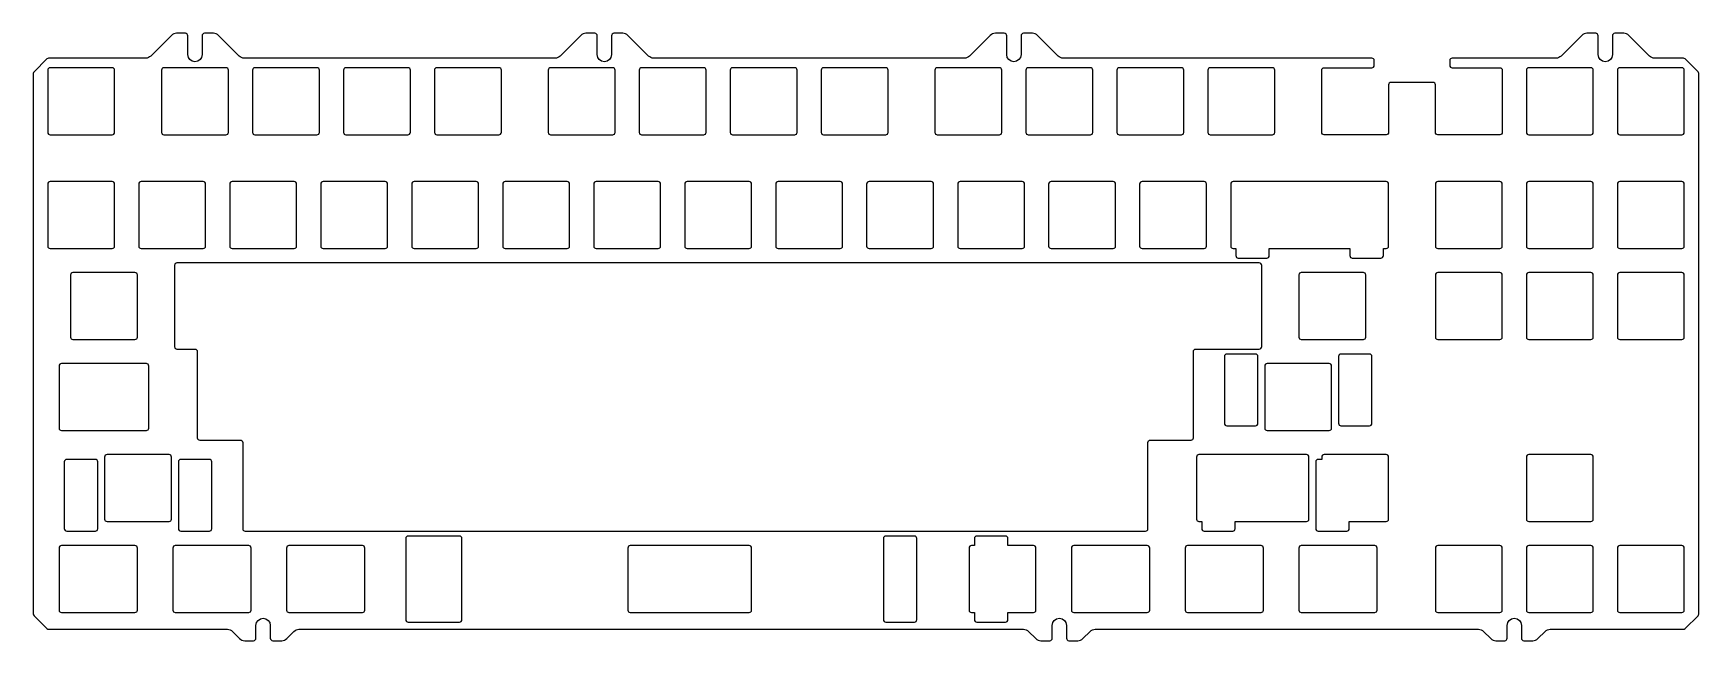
# Model space of a CAD drawing. Header units: millimetres. Extents: x 0 to 348, y -122 to 5.
import ezdxf

# ---------------------------------------------------------------- set-up
doc = ezdxf.new("R2010")
doc.units = ezdxf.units.MM
doc.header["$MEASUREMENT"] = 0
doc.layers.get('0').update_dxf_attribs({"linetype": 'CONTINUOUS'})

msp = doc.modelspace()

# ---------------------------------------------------------------- linework, layer by layer
at = {"linetype": 'Continuous'}
for points in [[(23.02, -0.5), (2.71, -0.5, 0.198912), (2.35, -0.65), (-0.35, -3.35, 0.198912), (-0.5, -3.71), (-0.5, -116.86, 0.198912), (-0.35, -117.21), (2.35, -119.92, 0.198912), (2.71, -120.06), (40.13, -120.06, -0.198912), (41.19, -120.5), (42.69, -122, 0.198912), (43.75, -122.44), (45.62, -122.44, 0.414214), (46.12, -121.94), (46.12, -119.24, -1), (49.12, -119.24), (49.12, -121.94, 0.414214), (49.62, -122.44), (51.5, -122.44, 0.198912), (52.56, -122), (54.06, -120.5, -0.198912), (55.12, -120.06), (206.82, -120.06, -0.198912), (207.88, -120.5), (209.37, -122, 0.198912), (210.43, -122.44), (212.31, -122.44, 0.414214), (212.81, -121.94), (212.81, -119.24, -1), (215.81, -119.24), (215.81, -121.94, 0.414214), (216.31, -122.44), (218.19, -122.44, 0.198912), (219.25, -122), (220.75, -120.5, -0.198912), (221.81, -120.06), (302.07, -120.06, -0.198912), (303.13, -120.5), (304.62, -122, 0.198912), (305.68, -122.44), (307.56, -122.44, 0.414214), (308.06, -121.94), (308.06, -119.24, -1), (311.06, -119.24), (311.06, -121.94, 0.414214), (311.56, -122.44), (313.44, -122.44, 0.198912), (314.5, -122), (316, -120.5, -0.198912), (317.06, -120.06), (344.96, -120.06, 0.198912), (345.31, -119.92), (348.02, -117.21, 0.198912), (348.16, -116.86), (348.16, -3.71, 0.198912), (348.02, -3.35), (345.31, -0.65, 0.198912), (344.96, -0.5), (338.93, -0.5, -0.198912), (337.87, -0.06), (333.55, 4.26, 0.198912), (332.49, 4.7), (330.61, 4.7, 0.414214), (330.11, 4.2), (330.11, 0.25, -1), (327.11, 0.25), (327.11, 4.2, 0.414214), (326.61, 4.7), (324.73, 4.7, 0.198912), (323.67, 4.26), (319.35, -0.06, -0.198912), (318.29, -0.5), (296.54, -0.5, 0.414214), (296.04, -1), (296.04, -2.02, 0.414214), (296.54, -2.52), (306.54, -2.52, -0.414214), (307.04, -3.03), (307.04, -16.03, -0.414214), (306.54, -16.53), (293.54, -16.53, -0.414214), (293.04, -16.03), (293.04, -6.08, 0.414214), (292.54, -5.58), (283.73, -5.58, 0.414214), (283.23, -6.08), (283.23, -16.03, -0.414214), (282.73, -16.53), (269.73, -16.53, -0.414214), (269.23, -16.03), (269.23, -3.03, -0.414214), (269.73, -2.52), (279.73, -2.52, 0.414214), (280.23, -2.02), (280.23, -1, 0.414214), (279.73, -0.5), (215.11, -0.5, -0.198912), (214.05, -0.06), (209.73, 4.26, 0.198912), (208.67, 4.7), (206.79, 4.7, 0.414214), (206.29, 4.2), (206.29, 0.25, -1), (203.29, 0.25), (203.29, 4.2, 0.414214), (202.79, 4.7), (200.91, 4.7, 0.198912), (199.85, 4.26), (195.53, -0.06, -0.198912), (194.47, -0.5), (129.38, -0.5, -0.198912), (128.32, -0.06), (124, 4.26, 0.198912), (122.94, 4.7), (121.06, 4.7, 0.414214), (120.56, 4.2), (120.56, 0.25, -1), (117.56, 0.25), (117.56, 4.2, 0.414214), (117.06, 4.7), (115.18, 4.7, 0.198912), (114.12, 4.26), (109.8, -0.06, -0.198912), (108.74, -0.5), (43.66, -0.5, -0.198912), (42.6, -0.06), (38.28, 4.26, 0.198912), (37.22, 4.7), (35.34, 4.7, 0.414214), (34.84, 4.2), (34.84, 0.25, -1), (31.84, 0.25), (31.84, 4.2, 0.414214), (31.34, 4.7), (29.46, 4.7, 0.198912), (28.4, 4.26), (24.08, -0.06, -0.198912)], [(29.07, -43.86), (29.07, -60.91, 0.414214), (29.57, -61.41), (33.34, -61.41, -0.414214), (33.84, -61.91), (33.84, -79.96, 0.414214), (34.34, -80.46), (42.86, -80.46, -0.414214), (43.36, -80.96), (43.36, -99.01, 0.414214), (43.86, -99.51), (232.36, -99.51, 0.414214), (232.86, -99.01), (232.86, -80.96, -0.414214), (233.36, -80.46), (241.89, -80.46, 0.414214), (242.39, -79.96), (242.39, -61.91, -0.414214), (242.89, -61.41), (256.17, -61.41, 0.414214), (256.67, -60.91), (256.67, -43.86, 0.414214), (256.17, -43.36), (29.57, -43.36, 0.414214)], [(77.47, -118.04, 0.414214), (77.97, -118.54), (88.72, -118.54, 0.414214), (89.22, -118.04), (89.22, -101.04, 0.414214), (88.72, -100.54), (77.97, -100.54, 0.414214), (77.47, -101.04)]]:
    msp.add_lwpolyline(points, format="xyb", close=True, dxfattribs=at)
for points in [[(3.02, -2.52, 0.414214), (2.52, -3.03), (2.52, -16.03, 0.414214), (3.02, -16.53), (16.02, -16.53, 0.414214), (16.52, -16.03), (16.52, -3.03, 0.414214), (16.02, -2.52)], [(26.84, -2.52, 0.414214), (26.34, -3.03), (26.34, -16.03, 0.414214), (26.84, -16.53), (39.84, -16.53, 0.414214), (40.34, -16.03), (40.34, -3.03, 0.414214), (39.84, -2.52)], [(45.89, -2.52, 0.414214), (45.39, -3.03), (45.39, -16.03, 0.414214), (45.89, -16.53), (58.89, -16.53, 0.414214), (59.39, -16.03), (59.39, -3.03, 0.414214), (58.89, -2.52)], [(64.94, -2.52, 0.414214), (64.44, -3.03), (64.44, -16.03, 0.414214), (64.94, -16.53), (77.94, -16.53, 0.414214), (78.44, -16.03), (78.44, -3.03, 0.414214), (77.94, -2.52)], [(83.99, -2.52, 0.414214), (83.49, -3.03), (83.49, -16.03, 0.414214), (83.99, -16.53), (96.99, -16.53, 0.414214), (97.49, -16.03), (97.49, -3.03, 0.414214), (96.99, -2.52)], [(107.8, -2.52, 0.414214), (107.3, -3.03), (107.3, -16.03, 0.414214), (107.8, -16.53), (120.8, -16.53, 0.414214), (121.3, -16.03), (121.3, -3.03, 0.414214), (120.8, -2.52)], [(126.85, -2.52, 0.414214), (126.35, -3.03), (126.35, -16.03, 0.414214), (126.85, -16.53), (139.85, -16.53, 0.414214), (140.35, -16.03), (140.35, -3.03, 0.414214), (139.85, -2.52)], [(145.9, -2.52, 0.414214), (145.4, -3.03), (145.4, -16.03, 0.414214), (145.9, -16.53), (158.9, -16.53, 0.414214), (159.4, -16.03), (159.4, -3.03, 0.414214), (158.9, -2.52)], [(164.95, -2.52, 0.414214), (164.45, -3.03), (164.45, -16.03, 0.414214), (164.95, -16.53), (177.95, -16.53, 0.414214), (178.45, -16.03), (178.45, -3.03, 0.414214), (177.95, -2.52)], [(188.76, -2.52, 0.414214), (188.26, -3.03), (188.26, -16.03, 0.414214), (188.76, -16.53), (201.76, -16.53, 0.414214), (202.26, -16.03), (202.26, -3.03, 0.414214), (201.76, -2.52)], [(207.81, -2.52, 0.414214), (207.31, -3.03), (207.31, -16.03, 0.414214), (207.81, -16.53), (220.81, -16.53, 0.414214), (221.31, -16.03), (221.31, -3.03, 0.414214), (220.81, -2.52)], [(226.86, -2.52, 0.414214), (226.36, -3.03), (226.36, -16.03, 0.414214), (226.86, -16.53), (239.86, -16.53, 0.414214), (240.36, -16.03), (240.36, -3.03, 0.414214), (239.86, -2.52)], [(245.91, -2.52, 0.414214), (245.41, -3.03), (245.41, -16.03, 0.414214), (245.91, -16.53), (258.91, -16.53, 0.414214), (259.41, -16.03), (259.41, -3.03, 0.414214), (258.91, -2.52)], [(312.59, -2.52, 0.414214), (312.09, -3.03), (312.09, -16.03, 0.414214), (312.59, -16.53), (325.59, -16.53, 0.414214), (326.09, -16.03), (326.09, -3.03, 0.414214), (325.59, -2.52)], [(331.64, -2.52, 0.414214), (331.14, -3.03), (331.14, -16.03, 0.414214), (331.64, -16.53), (344.64, -16.53, 0.414214), (345.14, -16.03), (345.14, -3.03, 0.414214), (344.64, -2.52)], [(3.02, -26.34, 0.414214), (2.52, -26.84), (2.52, -39.84, 0.414214), (3.02, -40.34), (16.02, -40.34, 0.414214), (16.52, -39.84), (16.52, -26.84, 0.414214), (16.02, -26.34)], [(22.07, -26.34, 0.414214), (21.57, -26.84), (21.57, -39.84, 0.414214), (22.07, -40.34), (35.08, -40.34, 0.414214), (35.58, -39.84), (35.58, -26.84, 0.414214), (35.08, -26.34)], [(41.12, -26.34, 0.414214), (40.62, -26.84), (40.62, -39.84, 0.414214), (41.12, -40.34), (54.12, -40.34, 0.414214), (54.62, -39.84), (54.62, -26.84, 0.414214), (54.12, -26.34)], [(60.17, -26.34, 0.414214), (59.67, -26.84), (59.67, -39.84, 0.414214), (60.17, -40.34), (73.17, -40.34, 0.414214), (73.67, -39.84), (73.67, -26.84, 0.414214), (73.17, -26.34)], [(79.22, -26.34, 0.414214), (78.72, -26.84), (78.72, -39.84, 0.414214), (79.22, -40.34), (92.22, -40.34, 0.414214), (92.72, -39.84), (92.72, -26.84, 0.414214), (92.22, -26.34)], [(98.28, -26.34, 0.414214), (97.78, -26.84), (97.78, -39.84, 0.414214), (98.28, -40.34), (111.28, -40.34, 0.414214), (111.78, -39.84), (111.78, -26.84, 0.414214), (111.28, -26.34)], [(117.33, -26.34, 0.414214), (116.83, -26.84), (116.83, -39.84, 0.414214), (117.33, -40.34), (130.32, -40.34, 0.414214), (130.82, -39.84), (130.82, -26.84, 0.414214), (130.32, -26.34)], [(136.38, -26.34, 0.414214), (135.88, -26.84), (135.88, -39.84, 0.414214), (136.38, -40.34), (149.38, -40.34, 0.414214), (149.88, -39.84), (149.88, -26.84, 0.414214), (149.38, -26.34)], [(155.43, -26.34, 0.414214), (154.93, -26.84), (154.93, -39.84, 0.414214), (155.43, -40.34), (168.43, -40.34, 0.414214), (168.93, -39.84), (168.93, -26.84, 0.414214), (168.43, -26.34)], [(174.47, -26.34, 0.414214), (173.97, -26.84), (173.97, -39.84, 0.414214), (174.47, -40.34), (187.47, -40.34, 0.414214), (187.97, -39.84), (187.97, -26.84, 0.414214), (187.47, -26.34)], [(193.53, -26.34, 0.414214), (193.03, -26.84), (193.03, -39.84, 0.414214), (193.53, -40.34), (206.53, -40.34, 0.414214), (207.03, -39.84), (207.03, -26.84, 0.414214), (206.53, -26.34)], [(212.57, -26.34, 0.414214), (212.07, -26.84), (212.07, -39.84, 0.414214), (212.57, -40.34), (225.57, -40.34, 0.414214), (226.07, -39.84), (226.07, -26.84, 0.414214), (225.57, -26.34)], [(231.62, -26.34, 0.414214), (231.12, -26.84), (231.12, -39.84, 0.414214), (231.62, -40.34), (244.62, -40.34, 0.414214), (245.12, -39.84), (245.12, -26.84, 0.414214), (244.62, -26.34)], [(282.14, -41.84), (282.14, -40.34), (282.73, -40.34, 0.414214), (283.23, -39.84), (283.23, -26.84, 0.414214), (282.73, -26.34), (250.68, -26.34, 0.414214), (250.18, -26.84), (250.18, -39.84, 0.414214), (250.68, -40.34), (251.26, -40.34), (251.26, -41.84, 0.414214), (251.76, -42.34), (257.76, -42.34, 0.414214), (258.26, -41.84), (258.26, -40.34), (275.14, -40.34), (275.14, -41.84, 0.414214), (275.64, -42.34), (281.64, -42.34, 0.414214)], [(293.54, -26.34, 0.414214), (293.04, -26.84), (293.04, -39.84, 0.414214), (293.54, -40.34), (306.54, -40.34, 0.414214), (307.04, -39.84), (307.04, -26.84, 0.414214), (306.54, -26.34)], [(312.59, -26.34, 0.414214), (312.09, -26.84), (312.09, -39.84, 0.414214), (312.59, -40.34), (325.59, -40.34, 0.414214), (326.09, -39.84), (326.09, -26.84, 0.414214), (325.59, -26.34)], [(331.64, -26.34, 0.414214), (331.14, -26.84), (331.14, -39.84, 0.414214), (331.64, -40.34), (344.64, -40.34, 0.414214), (345.14, -39.84), (345.14, -26.84, 0.414214), (344.64, -26.34)], [(7.79, -45.39, 0.414214), (7.29, -45.89), (7.29, -58.89, 0.414214), (7.79, -59.39), (20.79, -59.39, 0.414214), (21.29, -58.89), (21.29, -45.89, 0.414214), (20.79, -45.39)], [(264.96, -45.39, 0.414214), (264.46, -45.89), (264.46, -58.89, 0.414214), (264.96, -59.39), (277.96, -59.39, 0.414214), (278.46, -58.89), (278.46, -45.89, 0.414214), (277.96, -45.39)], [(293.54, -45.39, 0.414214), (293.04, -45.89), (293.04, -58.89, 0.414214), (293.54, -59.39), (306.54, -59.39, 0.414214), (307.04, -58.89), (307.04, -45.89, 0.414214), (306.54, -45.39)], [(312.59, -45.39, 0.414214), (312.09, -45.89), (312.09, -58.89, 0.414214), (312.59, -59.39), (325.59, -59.39, 0.414214), (326.09, -58.89), (326.09, -45.89, 0.414214), (325.59, -45.39)], [(331.64, -45.39, 0.414214), (331.14, -45.89), (331.14, -58.89, 0.414214), (331.64, -59.39), (344.64, -59.39, 0.414214), (345.14, -58.89), (345.14, -45.89, 0.414214), (344.64, -45.39)], [(255.38, -77.44, 0.414214), (255.88, -76.94), (255.88, -62.94, 0.414214), (255.38, -62.44), (249.38, -62.44, 0.414214), (248.88, -62.94), (248.88, -76.94, 0.414214), (249.38, -77.44)], [(279.26, -77.44, 0.414214), (279.76, -76.94), (279.76, -62.94, 0.414214), (279.26, -62.44), (273.26, -62.44, 0.414214), (272.76, -62.94), (272.76, -76.94, 0.414214), (273.26, -77.44)], [(23.67, -64.94, 0.414214), (23.17, -64.44), (5.41, -64.44, 0.414214), (4.91, -64.94), (4.91, -77.94, 0.414214), (5.41, -78.44), (23.17, -78.44, 0.414214), (23.67, -77.94)], [(257.82, -64.44, 0.414214), (257.32, -64.94), (257.32, -77.94, 0.414214), (257.82, -78.44), (270.82, -78.44, 0.414214), (271.32, -77.94), (271.32, -64.94, 0.414214), (270.82, -64.44)], [(14.93, -83.49, 0.414214), (14.43, -83.99), (14.43, -96.99, 0.414214), (14.93, -97.49), (27.93, -97.49, 0.414214), (28.43, -96.99), (28.43, -83.99, 0.414214), (27.93, -83.49)], [(244.62, -99.49), (250.62, -99.49, 0.414214), (251.12, -98.99), (251.12, -97.49), (266.06, -97.49, 0.414214), (266.56, -96.99), (266.56, -83.99, 0.414214), (266.06, -83.49), (243.53, -83.49, 0.414214), (243.03, -83.99), (243.03, -96.99, 0.414214), (243.53, -97.49), (244.12, -97.49), (244.12, -98.99, 0.414214)], [(269.23, -83.99), (269.23, -84.49), (268.49, -84.49, 0.414214), (267.99, -84.99), (267.99, -98.99, 0.414214), (268.49, -99.49), (274.49, -99.49, 0.414214), (274.99, -98.99), (274.99, -97.49), (282.73, -97.49, 0.414214), (283.23, -96.99), (283.23, -83.99, 0.414214), (282.73, -83.49), (269.73, -83.49, 0.414214)], [(312.59, -83.49, 0.414214), (312.09, -83.99), (312.09, -96.99, 0.414214), (312.59, -97.49), (325.59, -97.49, 0.414214), (326.09, -96.99), (326.09, -83.99, 0.414214), (325.59, -83.49)], [(6.49, -84.49, 0.414214), (5.99, -84.99), (5.99, -98.99, 0.414214), (6.49, -99.49), (12.49, -99.49, 0.414214), (12.99, -98.99), (12.99, -84.99, 0.414214), (12.49, -84.49)], [(30.37, -84.49, 0.414214), (29.87, -84.99), (29.87, -98.99, 0.414214), (30.37, -99.49), (36.37, -99.49, 0.414214), (36.87, -98.99), (36.87, -84.99, 0.414214), (36.37, -84.49)], [(177.47, -118.04, 0.414214), (177.97, -118.54), (183.97, -118.54, 0.414214), (184.47, -118.04), (184.47, -101.04, 0.414214), (183.97, -100.54), (177.97, -100.54, 0.414214), (177.47, -101.04)], [(197.03, -100.54, 0.414214), (196.53, -101.04), (196.53, -102.54), (195.91, -102.54, 0.414214), (195.41, -103.04), (195.41, -116.04, 0.414214), (195.91, -116.54), (196.53, -116.54), (196.53, -118.04, 0.414214), (197.03, -118.54), (203.03, -118.54, 0.414214), (203.53, -118.04), (203.53, -116.54), (208.91, -116.54, 0.414214), (209.41, -116.04), (209.41, -103.04, 0.414214), (208.91, -102.54), (203.53, -102.54), (203.53, -101.04, 0.414214), (203.03, -100.54)], [(4.91, -116.04, 0.414214), (5.41, -116.54), (20.79, -116.54, 0.414214), (21.29, -116.04), (21.29, -103.04, 0.414214), (20.79, -102.54), (5.41, -102.54, 0.414214), (4.91, -103.04)], [(45.1, -103.04, 0.414214), (44.6, -102.54), (29.22, -102.54, 0.414214), (28.72, -103.04), (28.72, -116.04, 0.414214), (29.22, -116.54), (44.6, -116.54, 0.414214), (45.1, -116.04)], [(52.53, -116.04, 0.414214), (53.03, -116.54), (68.41, -116.54, 0.414214), (68.91, -116.04), (68.91, -103.04, 0.414214), (68.41, -102.54), (53.03, -102.54, 0.414214), (52.53, -103.04)], [(149.88, -103.04, 0.414214), (149.38, -102.54), (124.47, -102.54, 0.414214), (123.97, -103.04), (123.97, -116.04, 0.414214), (124.47, -116.54), (149.38, -116.54, 0.414214), (149.88, -116.04)], [(233.22, -103.04, 0.414214), (232.72, -102.54), (217.34, -102.54, 0.414214), (216.84, -103.04), (216.84, -116.04, 0.414214), (217.34, -116.54), (232.72, -116.54, 0.414214), (233.22, -116.04)], [(257.03, -103.04, 0.414214), (256.53, -102.54), (241.15, -102.54, 0.414214), (240.65, -103.04), (240.65, -116.04, 0.414214), (241.15, -116.54), (256.53, -116.54, 0.414214), (257.03, -116.04)], [(280.84, -103.04, 0.414214), (280.34, -102.54), (264.96, -102.54, 0.414214), (264.46, -103.04), (264.46, -116.04, 0.414214), (264.96, -116.54), (280.34, -116.54, 0.414214), (280.84, -116.04)], [(293.54, -102.54, 0.414214), (293.04, -103.04), (293.04, -116.04, 0.414214), (293.54, -116.54), (306.54, -116.54, 0.414214), (307.04, -116.04), (307.04, -103.04, 0.414214), (306.54, -102.54)], [(312.59, -102.54, 0.414214), (312.09, -103.04), (312.09, -116.04, 0.414214), (312.59, -116.54), (325.59, -116.54, 0.414214), (326.09, -116.04), (326.09, -103.04, 0.414214), (325.59, -102.54)], [(331.64, -102.54, 0.414214), (331.14, -103.04), (331.14, -116.04, 0.414214), (331.64, -116.54), (344.64, -116.54, 0.414214), (345.14, -116.04), (345.14, -103.04, 0.414214), (344.64, -102.54)]]:
    msp.add_lwpolyline(points, format="xyb", close=True)

doc.saveas('drawing.dxf')
